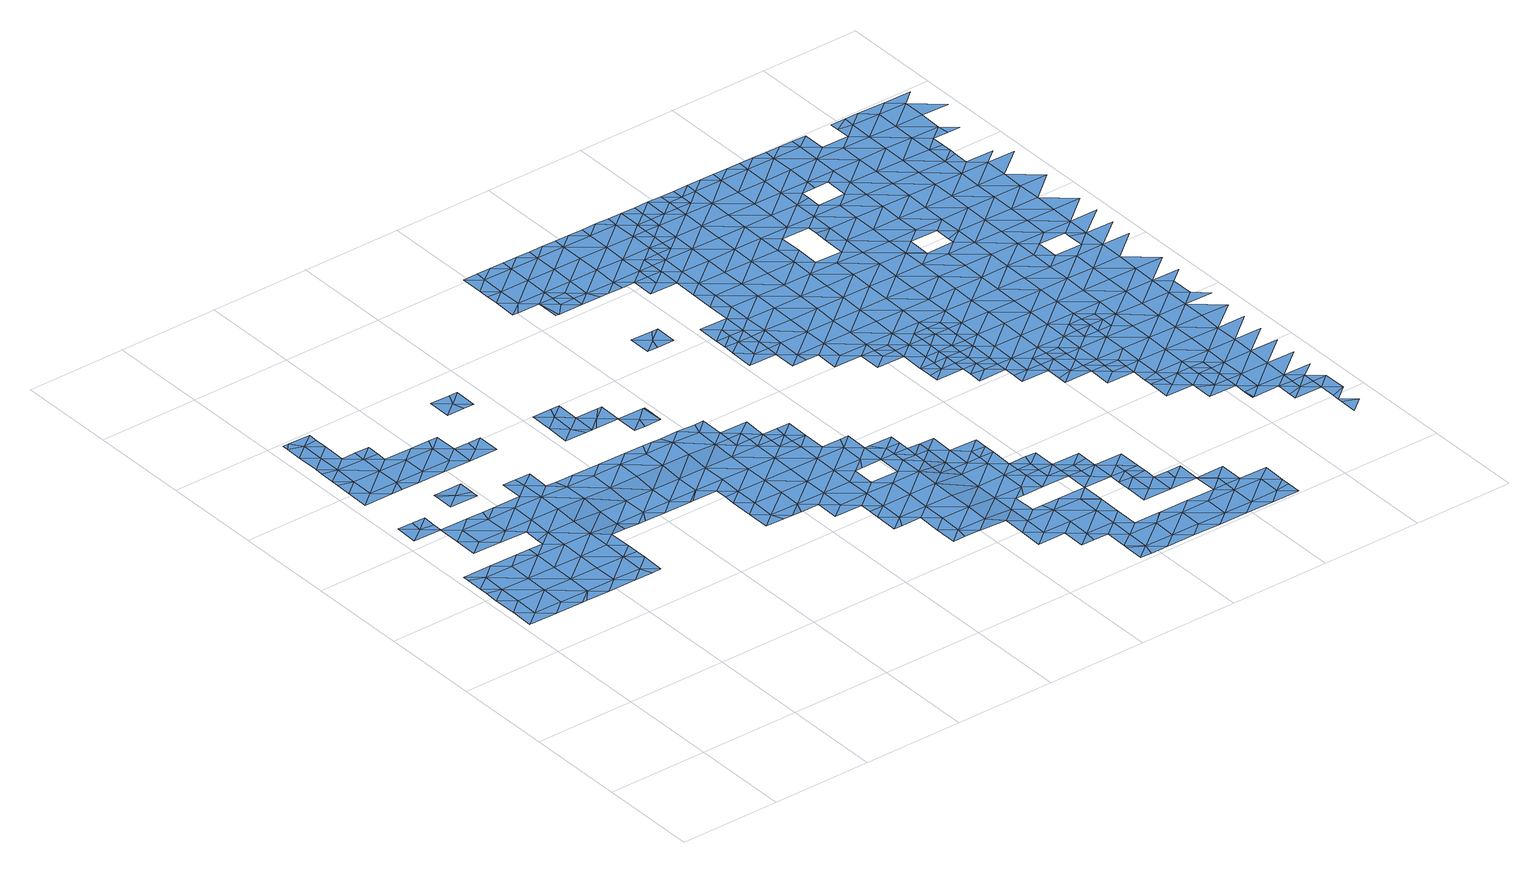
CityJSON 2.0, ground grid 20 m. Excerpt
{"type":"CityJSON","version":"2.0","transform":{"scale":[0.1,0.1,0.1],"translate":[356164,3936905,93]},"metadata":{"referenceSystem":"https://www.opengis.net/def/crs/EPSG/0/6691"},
"CityObjects":{
"waterbody1":{"type":"WaterBody","attributes":{"name":"9","class":"1140","function":"1","WaterBodyRiverFloodingRiskAttribute.description":"5","WaterBodyRiverFloodingRiskAttribute.rankOrg":"1","WaterBodyRiverFloodingRiskAttribute.adminType":"2","WaterBodyRiverFloodingRiskAttribute.scale":"L1"},"geometry":[{"type":"MultiSurface","lod":"1","boundaries":[[[0,1,2]],[[2,3,0]],[[4,1,0]],[[5,1,4]],[[5,6,7]],[[7,6,8]],[[6,5,4]],[[9,4,0]],[[8,10,11]],[[12,0,3]],[[11,10,13]],[[8,6,10]],[[12,9,0]],[[6,4,9]],[[14,13,10]],[[6,15,10]],[[3,16,12]],[[17,14,10]],[[6,9,15]],[[15,17,10]],[[18,9,12]],[[16,18,12]],[[19,18,16]],[[15,9,20]],[[21,14,17]],[[20,9,18]],[[22,23,24]],[[15,25,17]],[[19,26,18]],[[27,28,24]],[[23,27,24]],[[25,21,17]],[[15,20,29]],[[30,20,18]],[[23,22,31]],[[26,30,18]],[[15,29,25]],[[27,32,28]],[[33,27,23]],[[34,21,25]],[[33,23,31]],[[35,30,26]],[[36,20,30]],[[29,20,37]],[[29,38,25]],[[39,34,25]],[[33,40,27]],[[37,20,36]],[[27,40,32]],[[38,39,25]],[[31,41,33]],[[35,42,30]],[[29,37,38]],[[40,43,32]],[[42,44,30]],[[36,44,37]],[[45,41,46]],[[47,42,35]],[[36,30,44]],[[46,39,45]],[[45,39,38]],[[48,43,40]],[[33,41,49]],[[45,49,41]],[[44,50,37]],[[37,51,38]],[[40,33,52]],[[50,51,37]],[[53,42,47]],[[33,49,52]],[[48,40,52]],[[54,44,42]],[[53,54,42]],[[45,38,51]],[[45,55,49]],[[56,50,44]],[[57,56,44]],[[57,44,54]],[[58,55,45]],[[59,48,52]],[[45,51,58]],[[60,50,56]],[[51,50,60]],[[52,49,61]],[[49,55,61]],[[59,52,61]],[[51,62,58]],[[51,60,63]],[[58,64,55]],[[63,60,65]],[[66,59,67]],[[59,61,67]],[[62,51,63]],[[62,64,58]],[[67,68,66]],[[55,64,61]],[[65,69,63]],[[61,70,67]],[[71,68,67]],[[61,72,70]],[[69,73,63]],[[71,67,70]],[[63,74,62]],[[61,64,72]],[[62,74,64]],[[73,69,75]],[[76,70,72]],[[63,73,74]],[[64,77,72]],[[73,75,78]],[[76,72,79]],[[64,74,77]],[[77,80,72]],[[79,72,80]],[[81,73,78]],[[73,82,74]],[[74,82,77]],[[80,83,79]],[[73,81,82]],[[78,84,81]],[[82,85,77]],[[77,86,80]],[[77,85,86]],[[83,80,86]],[[81,87,82]],[[88,89,84]],[[81,84,89]],[[82,90,85]],[[86,91,83]],[[92,89,88]],[[81,89,87]],[[85,90,86]],[[93,94,95]],[[94,96,95]],[[82,87,90]],[[97,91,86]],[[98,93,95]],[[90,97,86]],[[99,93,98]],[[96,100,95]],[[99,101,102]],[[102,101,92]],[[89,103,87]],[[101,99,98]],[[100,104,95]],[[89,92,105]],[[95,106,98]],[[97,107,91]],[[87,108,90]],[[92,101,105]],[[103,108,87]],[[109,104,100]],[[89,105,103]],[[98,110,101]],[[90,111,97]],[[112,107,97]],[[106,110,98]],[[95,104,106]],[[113,104,109]],[[101,114,105]],[[110,114,101]],[[114,103,105]],[[97,111,112]],[[90,108,111]],[[113,115,104]],[[111,116,112]],[[117,118,113]],[[104,119,106]],[[114,120,103]],[[103,121,108]],[[119,110,106]],[[120,121,103]],[[118,115,113]],[[108,121,111]],[[118,117,122]],[[123,124,125]],[[126,123,125]],[[116,111,127]],[[104,115,119]],[[119,128,110]],[[110,129,114]],[[128,129,110]],[[129,120,114]],[[111,130,127]],[[118,131,115]],[[132,124,123]],[[133,124,132]],[[111,121,130]],[[122,133,132]],[[123,126,134]],[[120,135,121]],[[118,122,131]],[[136,137,138]],[[138,137,139]],[[140,119,115]],[[131,141,115]],[[129,142,120]],[[122,132,131]],[[143,127,130]],[[144,134,139]],[[141,140,115]],[[145,146,121]],[[121,146,130]],[[120,142,135]],[[147,132,123]],[[121,135,145]],[[148,123,134]],[[144,139,137]],[[119,149,128]],[[136,150,137]],[[151,143,130]],[[148,147,123]],[[146,151,130]],[[140,149,119]],[[149,129,128]],[[132,152,131]],[[148,134,144]],[[153,135,142]],[[129,154,142]],[[141,131,155]],[[156,137,150]],[[149,157,129]],[[158,153,142]],[[154,159,142]],[[141,160,140]],[[152,132,147]],[[159,158,142]],[[129,157,154]],[[160,141,155]],[[144,161,148]],[[155,131,152]],[[144,137,161]],[[137,156,161]],[[160,162,140]],[[163,147,148]],[[164,149,140]],[[150,165,156]],[[161,166,148]],[[167,154,157]],[[166,163,148]],[[168,155,152]],[[169,162,160]],[[170,152,147]],[[157,149,171]],[[172,173,174]],[[171,175,157]],[[165,176,156]],[[174,177,172]],[[172,177,165]],[[173,178,174]],[[167,157,175]],[[140,162,164]],[[171,149,164]],[[170,147,163]],[[162,169,179]],[[168,152,170]],[[161,156,180]],[[165,177,176]],[[179,181,162]],[[182,183,184]],[[178,185,174]],[[186,163,166]],[[156,176,180]],[[171,164,187]],[[188,179,168]],[[174,189,177]],[[164,162,181]],[[183,182,178]],[[166,161,186]],[[190,170,163]],[[188,168,170]],[[184,191,182]],[[177,192,176]],[[193,187,164]],[[186,161,180]],[[194,190,163]],[[186,194,163]],[[164,181,193]],[[195,182,191]],[[196,179,188]],[[192,197,176]],[[190,198,170]],[[178,182,185]],[[176,197,180]],[[177,189,192]],[[198,199,170]],[[170,199,188]],[[200,201,202]],[[202,201,203]],[[174,185,189]],[[203,201,204]],[[205,196,188]],[[199,205,188]],[[189,206,192]],[[195,207,182]],[[201,208,204]],[[197,209,180]],[[204,208,195]],[[182,210,185]],[[211,190,194]],[[200,212,201]],[[196,205,213]],[[210,189,185]],[[186,180,214]],[[195,208,207]],[[197,215,209]],[[206,189,216]],[[214,180,209]],[[182,207,210]],[[211,194,217]],[[218,201,212]],[[201,219,208]],[[210,220,189]],[[194,186,221]],[[215,222,209]],[[189,220,216]],[[221,186,214]],[[207,208,223]],[[217,194,221]],[[224,210,207]],[[222,225,209]],[[224,207,223]],[[201,218,219]],[[223,208,219]],[[214,209,225]],[[226,217,221]],[[218,212,227]],[[228,229,214]],[[230,216,220]],[[231,210,224]],[[228,214,225]],[[220,210,231]],[[221,214,229]],[[225,222,232]],[[233,220,231]],[[227,234,218]],[[230,220,233]],[[235,221,229]],[[226,221,235]],[[218,236,219]],[[223,219,237]],[[238,225,232]],[[232,222,239]],[[236,240,219]],[[237,219,240]],[[232,241,238]],[[242,241,232]],[[242,232,239]],[[218,234,236]],[[227,243,234]],[[236,244,240]],[[234,245,236]],[[234,243,245]],[[245,246,236]],[[236,246,244]],[[243,247,245]],[[248,244,246]],[[247,249,245]],[[250,246,245]],[[251,249,247]],[[246,250,248]],[[245,249,250]],[[252,248,250]],[[253,249,251]],[[254,252,250]],[[255,254,250]],[[250,249,255]],[[255,249,253]],[[253,251,256]],[[257,253,256]],[[258,254,255]],[[255,253,259]],[[253,257,259]],[[255,259,258]]]}]},
"waterbody2":{"type":"WaterBody","attributes":{"name":"9","class":"1140","function":"1","WaterBodyRiverFloodingRiskAttribute.description":"5","WaterBodyRiverFloodingRiskAttribute.rankOrg":"1","WaterBodyRiverFloodingRiskAttribute.adminType":"2","WaterBodyRiverFloodingRiskAttribute.scale":"L1"},"geometry":[{"type":"MultiSurface","lod":"1","boundaries":[[[260,261,262]],[[263,262,261]],[[264,262,263]],[[28,262,264]],[[265,260,262]],[[265,262,28]]]}]},
"waterbody3":{"type":"WaterBody","attributes":{"name":"9","class":"1140","function":"1","WaterBodyRiverFloodingRiskAttribute.description":"5","WaterBodyRiverFloodingRiskAttribute.rankOrg":"1","WaterBodyRiverFloodingRiskAttribute.adminType":"2","WaterBodyRiverFloodingRiskAttribute.scale":"L1"},"geometry":[{"type":"MultiSurface","lod":"1","boundaries":[[[266,267,268]],[[268,269,270]],[[269,268,267]],[[271,266,268]],[[271,268,272]],[[268,270,272]]]}]},
"waterbody4":{"type":"WaterBody","attributes":{"name":"9","class":"1140","function":"1","WaterBodyRiverFloodingRiskAttribute.description":"5","WaterBodyRiverFloodingRiskAttribute.rankOrg":"1","WaterBodyRiverFloodingRiskAttribute.adminType":"2","WaterBodyRiverFloodingRiskAttribute.scale":"L1"},"geometry":[{"type":"MultiSurface","lod":"1","boundaries":[[[273,274,275]],[[276,274,273]],[[274,277,275]],[[278,279,280]],[[280,279,281]],[[280,281,282]],[[283,280,282]],[[273,284,285]],[[286,285,284]],[[287,286,284]],[[288,289,290]],[[289,291,290]],[[290,291,292]],[[293,294,295]],[[295,296,293]],[[293,296,297]],[[291,289,298]],[[299,300,301]],[[302,287,303]],[[273,285,276]],[[303,287,284]],[[302,303,304]],[[305,283,306]],[[304,283,305]],[[303,283,304]],[[307,275,277]],[[307,301,275]],[[301,308,275]],[[301,309,308]],[[300,309,301]],[[280,283,310]],[[280,310,311]],[[311,310,308]],[[308,310,273]],[[273,310,284]],[[288,306,312]],[[289,288,312]],[[294,313,307]],[[294,293,313]],[[307,313,301]],[[306,283,312]],[[313,299,301]],[[307,277,294]],[[297,313,293]],[[314,289,315]],[[284,310,303]],[[275,308,273]],[[309,311,308]],[[311,278,280]],[[315,312,282]],[[303,310,283]],[[283,282,312]],[[314,298,289]],[[315,289,312]]]}]},
"waterbody5":{"type":"WaterBody","attributes":{"name":"9","class":"1140","function":"1","WaterBodyRiverFloodingRiskAttribute.description":"5","WaterBodyRiverFloodingRiskAttribute.rankOrg":"1","WaterBodyRiverFloodingRiskAttribute.adminType":"2","WaterBodyRiverFloodingRiskAttribute.scale":"L1"},"geometry":[{"type":"MultiSurface","lod":"1","boundaries":[[[316,317,318]],[[316,319,320]],[[320,317,316]],[[319,316,321]],[[322,321,316]],[[318,322,316]]]}]},
"waterbody6":{"type":"WaterBody","attributes":{"name":"9","class":"1140","function":"1","WaterBodyRiverFloodingRiskAttribute.description":"5","WaterBodyRiverFloodingRiskAttribute.rankOrg":"1","WaterBodyRiverFloodingRiskAttribute.adminType":"2","WaterBodyRiverFloodingRiskAttribute.scale":"L1"},"geometry":[{"type":"MultiSurface","lod":"1","boundaries":[[[323,324,325]],[[326,325,324]],[[324,323,327]],[[328,329,330]],[[330,329,327]],[[324,327,329]],[[331,326,324]],[[329,331,324]],[[329,328,332]],[[332,331,329]]]}]},
"waterbody7":{"type":"WaterBody","attributes":{"name":"9","class":"1140","function":"1","WaterBodyRiverFloodingRiskAttribute.description":"5","WaterBodyRiverFloodingRiskAttribute.rankOrg":"2","WaterBodyRiverFloodingRiskAttribute.adminType":"2","WaterBodyRiverFloodingRiskAttribute.scale":"L1"},"geometry":[{"type":"MultiSurface","lod":"1","boundaries":[[[333,334,335]],[[332,335,334]],[[332,334,331]],[[336,331,334]],[[337,336,334]],[[337,334,333]]]}]},
"waterbody8":{"type":"WaterBody","attributes":{"name":"9","class":"1140","function":"1","WaterBodyRiverFloodingRiskAttribute.description":"5","WaterBodyRiverFloodingRiskAttribute.rankOrg":"2","WaterBodyRiverFloodingRiskAttribute.adminType":"2","WaterBodyRiverFloodingRiskAttribute.scale":"L1"},"geometry":[{"type":"MultiSurface","lod":"1","boundaries":[[[338,339,340]],[[340,339,341]],[[338,340,342]],[[341,339,343]],[[338,333,339]],[[333,343,339]]]}]},
"waterbody9":{"type":"WaterBody","attributes":{"name":"9","class":"1140","function":"1","WaterBodyRiverFloodingRiskAttribute.description":"5","WaterBodyRiverFloodingRiskAttribute.rankOrg":"2","WaterBodyRiverFloodingRiskAttribute.adminType":"2","WaterBodyRiverFloodingRiskAttribute.scale":"L1"},"geometry":[{"type":"MultiSurface","lod":"1","boundaries":[[[158,344,345]],[[153,158,345]],[[135,153,345]],[[135,345,145]],[[146,145,345]],[[344,146,345]]]}]},
"waterbody10":{"type":"WaterBody","attributes":{"name":"9","class":"1140","function":"1","WaterBodyRiverFloodingRiskAttribute.description":"5","WaterBodyRiverFloodingRiskAttribute.rankOrg":"2","WaterBodyRiverFloodingRiskAttribute.adminType":"2","WaterBodyRiverFloodingRiskAttribute.scale":"L1"},"geometry":[{"type":"MultiSurface","lod":"1","boundaries":[[[167,175,346]],[[347,346,348]],[[346,347,158]],[[159,346,158]],[[346,175,348]],[[159,154,346]],[[167,346,154]]]}]},
"waterbody11":{"type":"WaterBody","attributes":{"name":"9","class":"1140","function":"1","WaterBodyRiverFloodingRiskAttribute.description":"5","WaterBodyRiverFloodingRiskAttribute.rankOrg":"2","WaterBodyRiverFloodingRiskAttribute.adminType":"2","WaterBodyRiverFloodingRiskAttribute.scale":"L1"},"geometry":[{"type":"MultiSurface","lod":"1","boundaries":[[[349,350,351]],[[196,213,352]],[[179,196,350]],[[196,352,350]],[[181,350,349]],[[352,351,350]],[[181,179,350]]]}]},
"waterbody12":{"type":"WaterBody","attributes":{"name":"9","class":"1140","function":"1","WaterBodyRiverFloodingRiskAttribute.description":"5","WaterBodyRiverFloodingRiskAttribute.rankOrg":"1","WaterBodyRiverFloodingRiskAttribute.adminType":"2","WaterBodyRiverFloodingRiskAttribute.scale":"L1"},"geometry":[{"type":"MultiSurface","lod":"1","boundaries":[[[353,354,355]],[[355,356,357]],[[355,358,356]],[[359,355,357]],[[355,359,353]],[[354,358,355]]]}]},
"waterbody13":{"type":"WaterBody","attributes":{"name":"9","class":"1140","function":"1","WaterBodyRiverFloodingRiskAttribute.description":"5","WaterBodyRiverFloodingRiskAttribute.rankOrg":"1","WaterBodyRiverFloodingRiskAttribute.adminType":"2","WaterBodyRiverFloodingRiskAttribute.scale":"L1"},"geometry":[{"type":"MultiSurface","lod":"1","boundaries":[[[360,361,362]],[[363,360,364]],[[362,364,360]],[[365,363,364]],[[360,366,361]],[[363,366,360]],[[367,362,361]]]}]},
"waterbody14":{"type":"WaterBody","attributes":{"name":"9","class":"1140","function":"1","WaterBodyRiverFloodingRiskAttribute.description":"5","WaterBodyRiverFloodingRiskAttribute.rankOrg":"2","WaterBodyRiverFloodingRiskAttribute.adminType":"2","WaterBodyRiverFloodingRiskAttribute.scale":"L1"},"geometry":[{"type":"MultiSurface","lod":"1","boundaries":[[[368,369,370]],[[226,368,370]],[[226,235,368]],[[371,205,372]],[[211,217,373]],[[373,217,374]],[[369,374,370]],[[370,217,226]],[[211,373,190]],[[217,370,374]],[[198,190,373]],[[375,372,374]],[[375,371,372]],[[371,213,205]],[[373,374,372]],[[373,372,199]],[[198,373,199]],[[205,199,372]]]}]},
"waterbody15":{"type":"WaterBody","attributes":{"name":"9","class":"1140","function":"1","WaterBodyRiverFloodingRiskAttribute.description":"5","WaterBodyRiverFloodingRiskAttribute.rankOrg":"2","WaterBodyRiverFloodingRiskAttribute.adminType":"2","WaterBodyRiverFloodingRiskAttribute.scale":"L1"},"geometry":[{"type":"MultiSurface","lod":"1","boundaries":[[[229,228,376]],[[377,376,378]],[[228,238,376]],[[376,241,378]],[[238,241,376]],[[228,225,238]],[[377,229,376]]]}]},
"waterbody16":{"type":"WaterBody","attributes":{"name":"9","class":"1140","function":"1","WaterBodyRiverFloodingRiskAttribute.description":"5","WaterBodyRiverFloodingRiskAttribute.rankOrg":"2","WaterBodyRiverFloodingRiskAttribute.adminType":"2","WaterBodyRiverFloodingRiskAttribute.scale":"L1"},"geometry":[{"type":"MultiSurface","lod":"1","boundaries":[[[379,380,381]],[[382,383,384]],[[385,379,386]],[[384,387,382]],[[379,384,386]],[[381,384,379]],[[384,388,387]],[[382,389,383]],[[388,384,381]],[[385,390,379]],[[390,380,379]],[[386,384,383]]]}]},
"waterbody17":{"type":"WaterBody","attributes":{"name":"9","class":"1140","function":"1","WaterBodyRiverFloodingRiskAttribute.description":"5","WaterBodyRiverFloodingRiskAttribute.rankOrg":"1","WaterBodyRiverFloodingRiskAttribute.adminType":"2","WaterBodyRiverFloodingRiskAttribute.scale":"L1"},"geometry":[{"type":"MultiSurface","lod":"1","boundaries":[[[382,391,389]],[[392,389,391]],[[390,393,394]],[[393,395,394]],[[382,387,391]],[[396,381,380]],[[396,390,394]],[[380,390,396]],[[392,391,397]],[[387,397,391]],[[395,398,394]],[[388,399,387]],[[388,381,399]],[[381,396,399]],[[400,396,394]],[[399,401,387]],[[387,401,397]],[[398,402,403]],[[404,405,406]],[[407,400,394]],[[394,398,407]],[[408,409,397]],[[396,400,399]],[[402,410,403]],[[407,398,403]],[[405,411,406]],[[412,404,406]],[[397,401,408]],[[408,413,409]],[[400,414,399]],[[415,409,413]],[[416,407,403]],[[414,417,399]],[[412,406,418]],[[413,419,415]],[[416,403,410]],[[401,399,417]],[[406,411,418]],[[411,415,419]],[[417,420,401]],[[420,413,408]],[[407,421,400]],[[408,401,420]],[[416,410,422]],[[423,411,419]],[[418,411,423]],[[424,419,413]],[[425,407,416]],[[420,424,413]],[[426,418,423]],[[427,418,426]],[[422,428,416]],[[421,407,425]],[[429,430,431]],[[421,432,400]],[[432,417,414]],[[433,427,426]],[[414,400,432]],[[424,434,419]],[[429,431,435]],[[436,433,426]],[[437,420,417]],[[429,438,430]],[[439,416,428]],[[440,426,423]],[[441,430,438]],[[423,419,442]],[[428,441,438]],[[425,416,439]],[[435,443,429]],[[444,424,420]],[[436,426,445]],[[419,434,442]],[[439,428,438]],[[417,432,437]],[[443,435,446]],[[429,447,438]],[[448,449,450]],[[451,425,439]],[[452,446,450]],[[440,423,442]],[[426,440,445]],[[429,443,447]],[[421,425,453]],[[447,454,438]],[[455,439,438]],[[420,437,444]],[[444,456,424]],[[424,457,434]],[[454,455,438]],[[450,449,452]],[[453,425,451]],[[456,457,424]],[[458,446,452]],[[432,421,459]],[[460,461,462]],[[463,464,465]],[[449,466,452]],[[463,445,464]],[[459,421,453]],[[437,432,459]],[[445,440,464]],[[461,460,467]],[[468,458,452]],[[469,439,455]],[[442,434,470]],[[471,465,464]],[[468,452,466]],[[472,465,471]],[[460,473,467]],[[473,466,474]],[[475,472,471]],[[440,442,470]],[[451,476,453]],[[462,477,460]],[[474,467,473]],[[434,457,470]],[[451,439,476]],[[437,459,478]],[[444,437,479]],[[444,480,456]],[[481,475,471]],[[455,482,469]],[[479,437,478]],[[439,469,476]],[[483,473,460]],[[484,466,473]],[[485,440,470]],[[468,466,484]],[[464,440,486]],[[460,477,487]],[[482,488,469]],[[480,444,479]],[[457,456,480]],[[460,487,483]],[[486,440,485]],[[489,468,484]],[[481,471,490]],[[491,468,489]],[[453,476,492]],[[459,453,493]],[[480,494,457]],[[495,490,471]],[[496,491,489]],[[471,464,495]],[[497,476,469]],[[488,497,469]],[[498,484,473]],[[499,479,478]],[[489,500,496]],[[453,492,493]],[[501,473,483]],[[502,485,470]],[[503,496,500]],[[464,486,495]],[[478,459,499]],[[470,457,504]],[[488,503,500]],[[505,492,476]],[[499,459,493]],[[506,489,484]],[[507,501,483]],[[500,497,488]],[[480,479,508]],[[457,494,504]],[[497,505,476]],[[485,502,486]],[[499,509,479]],[[510,490,495]],[[508,511,480]],[[480,511,494]],[[473,501,498]],[[512,500,489]],[[502,470,504]],[[508,479,509]],[[505,513,492]],[[492,514,493]],[[515,495,486]],[[516,517,518]],[[507,519,501]],[[520,504,494]],[[521,510,495]],[[513,514,492]],[[484,498,506]],[[522,523,517]],[[524,497,500]],[[520,494,511]],[[525,486,502]],[[493,526,499]],[[515,521,495]],[[509,527,508]],[[517,516,522]],[[522,528,523]],[[514,526,493]],[[526,509,499]],[[489,506,512]],[[528,519,529]],[[530,505,497]],[[531,501,519]],[[501,532,498]],[[520,533,504]],[[529,523,528]],[[504,533,502]],[[486,525,515]],[[516,534,522]],[[531,532,501]],[[535,536,537]],[[535,538,539]],[[500,512,524]],[[537,538,535]],[[540,513,505]],[[498,541,506]],[[531,519,528]],[[521,542,543]],[[544,527,509]],[[515,542,521]],[[532,541,498]],[[534,545,522]],[[543,546,547]],[[506,541,512]],[[497,524,530]],[[522,548,528]],[[525,502,549]],[[513,540,514]],[[550,539,538]],[[551,539,550]],[[534,551,550]],[[525,552,515]],[[509,526,544]],[[537,553,538]],[[528,554,531]],[[546,543,542]],[[502,533,549]],[[555,524,512]],[[550,545,534]],[[533,520,556]],[[505,530,540]],[[557,526,514]],[[552,525,549]],[[527,558,559]],[[560,561,531]],[[531,561,532]],[[548,522,545]],[[528,548,554]],[[560,531,554]],[[552,562,515]],[[515,563,542]],[[564,546,542]],[[565,550,538]],[[527,544,558]],[[566,514,540]],[[562,563,515]],[[526,557,544]],[[512,541,555]],[[524,567,530]],[[568,569,556]],[[570,533,556]],[[538,553,571]],[[569,559,558]],[[568,559,569]],[[572,573,574]],[[575,567,524]],[[561,576,532]],[[577,545,550]],[[567,540,530]],[[575,524,555]],[[570,578,533]],[[579,554,548]],[[514,566,557]],[[542,563,564]],[[544,580,558]],[[581,552,549]],[[557,580,544]],[[553,582,571]],[[572,583,573]],[[549,533,578]],[[570,556,569]],[[538,571,565]],[[545,577,548]],[[573,583,584]],[[585,579,548]],[[578,581,549]],[[541,532,586]],[[587,583,572]],[[582,588,571]],[[580,589,558]],[[576,561,590]],[[552,591,562]],[[586,592,541]],[[593,564,563]],[[592,575,555]],[[550,565,577]],[[594,595,596]],[[566,540,597]],[[532,576,586]],[[598,585,548]],[[594,584,583]],[[596,584,594]],[[557,566,599]],[[555,541,592]],[[540,567,597]],[[597,600,566]],[[569,558,601]],[[588,602,571]],[[590,603,576]],[[562,604,563]],[[605,593,563]],[[606,557,599]],[[557,607,580]],[[598,548,577]],[[570,569,601]],[[608,567,575]],[[609,595,594]],[[610,595,609]],[[591,552,581]],[[558,589,601]],[[599,566,600]],[[557,606,607]],[[588,610,609]],[[578,570,611]],[[565,571,602]],[[604,605,563]],[[612,613,585]],[[614,594,583]],[[615,586,576]],[[609,602,588]],[[616,581,578]],[[617,583,587]],[[618,575,592]],[[612,603,613]],[[570,619,611]],[[620,597,567]],[[604,562,591]],[[578,611,621]],[[619,570,601]],[[617,614,583]],[[585,598,612]],[[616,578,621]],[[622,617,587]],[[576,603,615]],[[620,600,597]],[[589,580,623]],[[565,602,624]],[[575,618,608]],[[577,565,625]],[[580,607,623]],[[599,600,626]],[[603,612,615]],[[625,565,624]],[[627,581,616]],[[619,628,611]],[[629,630,586]],[[631,605,604]],[[630,618,592]],[[632,623,607]],[[620,567,608]],[[609,594,633]],[[634,635,636]],[[598,577,637]],[[627,638,581]],[[586,615,629]],[[639,634,636]],[[592,586,630]],[[640,626,600]],[[622,641,617]],[[633,594,614]],[[642,604,591]],[[643,627,616]],[[589,623,644]],[[601,589,645]],[[637,577,625]],[[612,598,637]],[[591,581,638]],[[646,631,604]],[[647,624,602]],[[648,608,618]],[[649,639,650]],[[651,615,612]],[[602,609,652]],[[645,589,644]],[[619,601,645]],[[653,649,650]],[[640,600,620]],[[652,609,633]],[[650,654,653]],[[642,646,604]],[[655,654,641]],[[617,656,614]],[[626,657,658]],[[659,627,643]],[[655,653,654]],[[619,660,628]],[[632,661,623]],[[662,620,608]],[[612,637,663]],[[642,591,638]],[[623,661,644]],[[618,630,648]],[[660,619,645]],[[658,657,632]],[[647,602,652]],[[617,641,664]],[[625,624,647]],[[651,612,663]],[[629,615,651]],[[665,633,614]],[[626,640,657]],[[666,637,625]],[[667,630,629]],[[620,662,640]],[[657,661,632]],[[608,648,668]],[[660,669,628]],[[628,669,659]],[[661,670,644]],[[644,671,645]],[[627,672,638]],[[673,646,642]],[[674,625,647]],[[675,663,637]],[[676,629,651]],[[677,648,630]],[[608,668,662]],[[678,672,627]],[[627,659,678]],[[645,671,660]],[[662,679,640]],[[640,680,657]],[[666,625,674]],[[667,629,676]],[[681,647,652]],[[642,682,673]],[[683,651,663]],[[652,633,684]],[[659,669,678]],[[668,648,685]],[[642,638,672]],[[644,670,671]],[[660,686,669]],[[675,637,666]],[[668,687,662]],[[677,630,667]],[[688,674,647]],[[680,640,679]],[[680,689,657]],[[687,668,685]],[[690,676,651]],[[689,670,661]],[[685,648,677]],[[642,691,682]],[[686,660,671]],[[691,642,672]],[[661,657,689]],[[669,692,678]],[[683,663,675]],[[693,675,666]],[[694,671,670]],[[678,692,672]],[[666,674,688]],[[669,686,695]],[[690,651,683]],[[667,676,690]],[[696,682,691]],[[679,662,697]],[[662,687,697]],[[698,694,670]],[[699,677,667]],[[672,700,691]],[[679,701,680]],[[698,670,689]],[[702,683,675]],[[671,694,686]],[[669,695,692]],[[697,701,679]],[[703,702,675]],[[685,677,704]],[[703,675,693]],[[705,696,691]],[[700,705,691]],[[706,667,690]],[[693,666,707]],[[672,708,700]],[[687,709,697]],[[708,672,692]],[[701,710,680]],[[680,711,689]],[[699,667,706]],[[712,690,683]],[[711,698,689]],[[695,686,713]],[[704,677,699]],[[714,683,702]],[[686,694,713]],[[695,715,692]],[[716,701,697]],[[709,716,697]],[[717,715,695]],[[718,700,708]],[[680,710,711]],[[717,695,713]],[[719,720,709]],[[692,715,708]],[[720,704,699]],[[711,721,698]],[[719,704,720]],[[698,722,694]],[[706,690,712]],[[721,722,698]],[[723,699,706]],[[701,724,710]],[[694,722,713]],[[716,709,720]],[[725,720,699]],[[724,701,716]],[[708,726,718]],[[726,708,715]],[[724,727,710]],[[710,728,711]],[[717,713,729]],[[730,716,720]],[[718,731,732]],[[713,722,729]],[[717,733,715]],[[732,734,735]],[[728,710,727]],[[721,711,728]],[[718,726,731]],[[736,722,721]],[[737,717,729]],[[715,733,726]],[[734,732,731]],[[738,729,722]],[[717,737,733]],[[724,716,739]],[[721,728,740]],[[733,741,726]],[[726,742,731]],[[743,734,731]],[[727,724,739]],[[736,721,740]],[[729,738,744]],[[737,729,745]],[[738,722,736]],[[745,729,744]],[[742,743,731]],[[746,737,745]],[[733,737,747]],[[747,737,746]],[[726,741,742]],[[728,727,748]],[[740,728,748]],[[749,741,733]],[[747,749,733]],[[738,736,750]],[[751,743,742]],[[736,740,752]],[[753,749,747]],[[749,754,741]],[[742,741,755]],[[753,756,749]],[[742,755,751]],[[741,754,755]],[[757,751,755]],[[754,758,755]]]}]},
"waterbody18":{"type":"WaterBody","attributes":{"name":"9","class":"1140","function":"1","WaterBodyRiverFloodingRiskAttribute.description":"5","WaterBodyRiverFloodingRiskAttribute.rankOrg":"1","WaterBodyRiverFloodingRiskAttribute.adminType":"2","WaterBodyRiverFloodingRiskAttribute.scale":"L1"},"geometry":[{"type":"MultiSurface","lod":"1","boundaries":[[[759,760,761]],[[760,759,762]],[[762,759,230]],[[239,230,759]],[[761,239,759]]]}]},
"waterbody19":{"type":"WaterBody","attributes":{"name":"9","class":"1140","function":"1","WaterBodyRiverFloodingRiskAttribute.description":"5","WaterBodyRiverFloodingRiskAttribute.rankOrg":"2","WaterBodyRiverFloodingRiskAttribute.adminType":"2","WaterBodyRiverFloodingRiskAttribute.scale":"L1"},"geometry":[{"type":"MultiSurface","lod":"1","boundaries":[[[761,760,763]],[[764,765,763]],[[765,241,763]],[[763,241,242]],[[764,763,760]],[[242,761,763]],[[239,761,242]]]}]},
"waterbody20":{"type":"WaterBody","attributes":{"name":"9","class":"1140","function":"1","WaterBodyRiverFloodingRiskAttribute.description":"5","WaterBodyRiverFloodingRiskAttribute.rankOrg":"1","WaterBodyRiverFloodingRiskAttribute.adminType":"2","WaterBodyRiverFloodingRiskAttribute.scale":"L1"},"geometry":[{"type":"MultiSurface","lod":"1","boundaries":[[[766,767,762]],[[768,769,770]],[[767,766,769]],[[767,769,768]],[[771,767,768]],[[772,769,766]],[[769,772,773]],[[770,773,774]],[[773,770,769]],[[775,774,773]],[[775,773,772]]]}]},
"waterbody21":{"type":"WaterBody","attributes":{"name":"9","class":"1140","function":"1","WaterBodyRiverFloodingRiskAttribute.description":"5","WaterBodyRiverFloodingRiskAttribute.rankOrg":"2","WaterBodyRiverFloodingRiskAttribute.adminType":"2","WaterBodyRiverFloodingRiskAttribute.scale":"L1"},"geometry":[{"type":"MultiSurface","lod":"1","boundaries":[[[762,767,776]],[[777,776,771]],[[776,777,760]],[[767,771,776]],[[760,762,776]]]}]},
"waterbody22":{"type":"WaterBody","attributes":{"name":"9","class":"1140","function":"1","WaterBodyRiverFloodingRiskAttribute.description":"5","WaterBodyRiverFloodingRiskAttribute.rankOrg":"2","WaterBodyRiverFloodingRiskAttribute.adminType":"2","WaterBodyRiverFloodingRiskAttribute.scale":"L1"},"geometry":[{"type":"MultiSurface","lod":"1","boundaries":[[[778,779,364]],[[780,778,781]],[[781,778,782]],[[783,780,781]],[[783,781,784]],[[784,781,785]],[[781,786,785]],[[785,786,787]],[[788,787,786]],[[789,790,785]],[[785,787,789]],[[785,790,784]],[[427,433,791]],[[792,793,794]],[[795,796,366]],[[361,366,796]],[[361,796,367]],[[797,798,799]],[[782,786,781]],[[786,800,788]],[[801,798,802]],[[802,798,797]],[[803,797,804]],[[805,803,804]],[[804,806,805]],[[804,797,794]],[[807,475,808]],[[809,808,475]],[[472,810,465]],[[481,809,475]],[[811,812,490]],[[813,812,811]],[[814,808,809]],[[547,813,543]],[[543,813,811]],[[510,811,490]],[[510,521,811]],[[521,543,811]],[[809,812,814]],[[809,490,812]],[[481,490,809]],[[472,475,810]],[[807,810,475]],[[807,794,810]],[[794,807,804]],[[807,806,804]],[[815,806,807]],[[808,815,807]],[[816,797,803]],[[816,802,797]],[[801,800,798]],[[786,798,800]],[[797,792,794]],[[797,799,792]],[[782,798,786]],[[798,782,799]],[[817,793,796]],[[818,817,796]],[[818,819,817]],[[412,418,791]],[[791,404,412]],[[817,819,404]],[[795,818,796]],[[791,817,404]],[[427,791,418]],[[820,778,780]],[[779,778,820]],[[778,364,821]],[[821,822,799]],[[823,791,433]],[[791,823,817]],[[817,823,793]],[[794,793,823]],[[793,792,822]],[[364,362,821]],[[367,796,822]],[[822,792,799]],[[782,778,821]],[[823,810,794]],[[822,796,793]],[[821,799,782]],[[823,433,824]],[[824,810,823]],[[824,465,810]],[[463,465,824]],[[824,445,463]],[[433,436,824]],[[436,445,824]],[[821,367,822]],[[362,367,821]]]}]},
"waterbody23":{"type":"WaterBody","attributes":{"name":"9","class":"1140","function":"1","WaterBodyRiverFloodingRiskAttribute.description":"5","WaterBodyRiverFloodingRiskAttribute.rankOrg":"2","WaterBodyRiverFloodingRiskAttribute.adminType":"2","WaterBodyRiverFloodingRiskAttribute.scale":"L1"},"geometry":[{"type":"MultiSurface","lod":"1","boundaries":[[[825,826,827]],[[825,770,826]],[[826,770,774]],[[828,826,774]],[[826,828,827]]]}]},
"waterbody24":{"type":"WaterBody","attributes":{"name":"9","class":"1140","function":"1","WaterBodyRiverFloodingRiskAttribute.description":"5","WaterBodyRiverFloodingRiskAttribute.rankOrg":"2","WaterBodyRiverFloodingRiskAttribute.adminType":"2","WaterBodyRiverFloodingRiskAttribute.scale":"L1"},"geometry":[{"type":"MultiSurface","lod":"1","boundaries":[[[410,829,830]],[[422,830,441]],[[829,430,830]],[[830,430,441]],[[422,410,830]],[[428,422,441]]]}]},
"waterbody25":{"type":"WaterBody","attributes":{"name":"9","class":"1140","function":"1","WaterBodyRiverFloodingRiskAttribute.description":"5","WaterBodyRiverFloodingRiskAttribute.rankOrg":"2","WaterBodyRiverFloodingRiskAttribute.adminType":"2","WaterBodyRiverFloodingRiskAttribute.scale":"L1"},"geometry":[{"type":"MultiSurface","lod":"1","boundaries":[[[831,248,832]],[[252,832,248]],[[252,254,832]],[[254,833,832]],[[831,832,828]],[[833,828,832]]]}]},
"waterbody26":{"type":"WaterBody","attributes":{"name":"9","class":"1140","function":"1","WaterBodyRiverFloodingRiskAttribute.description":"5","WaterBodyRiverFloodingRiskAttribute.rankOrg":"2","WaterBodyRiverFloodingRiskAttribute.adminType":"2","WaterBodyRiverFloodingRiskAttribute.scale":"L1"},"geometry":[{"type":"MultiSurface","lod":"1","boundaries":[[[446,435,834]],[[448,450,834]],[[435,431,834]],[[834,835,448]],[[834,450,446]],[[836,835,834]],[[836,834,431]]]}]},
"waterbody27":{"type":"WaterBody","attributes":{"name":"9","class":"1140","function":"1","WaterBodyRiverFloodingRiskAttribute.description":"5","WaterBodyRiverFloodingRiskAttribute.rankOrg":"2","WaterBodyRiverFloodingRiskAttribute.adminType":"2","WaterBodyRiverFloodingRiskAttribute.scale":"L1"},"geometry":[{"type":"MultiSurface","lod":"1","boundaries":[[[449,837,838]],[[837,449,448]],[[466,449,474]],[[467,838,839]],[[838,467,474]],[[837,839,838]],[[474,449,838]]]}]},
"waterbody28":{"type":"WaterBody","attributes":{"name":"9","class":"1140","function":"1","WaterBodyRiverFloodingRiskAttribute.description":"5","WaterBodyRiverFloodingRiskAttribute.rankOrg":"2","WaterBodyRiverFloodingRiskAttribute.adminType":"2","WaterBodyRiverFloodingRiskAttribute.scale":"L1"},"geometry":[{"type":"MultiSurface","lod":"1","boundaries":[[[503,482,840]],[[446,458,443]],[[841,443,458]],[[443,841,447]],[[841,840,447]],[[840,841,496]],[[491,496,841]],[[458,468,841]],[[454,447,840]],[[482,503,488]],[[482,455,840]],[[840,455,454]],[[496,503,840]],[[491,841,468]]]}]},
"waterbody29":{"type":"WaterBody","attributes":{"name":"9","class":"1140","function":"1","WaterBodyRiverFloodingRiskAttribute.description":"5","WaterBodyRiverFloodingRiskAttribute.rankOrg":"2","WaterBodyRiverFloodingRiskAttribute.adminType":"2","WaterBodyRiverFloodingRiskAttribute.scale":"L1"},"geometry":[{"type":"MultiSurface","lod":"1","boundaries":[[[477,842,843]],[[844,483,487]],[[519,507,529]],[[507,483,844]],[[523,844,843]],[[523,529,844]],[[529,507,844]],[[844,477,843]],[[487,477,844]],[[517,523,843]],[[842,845,843]],[[517,843,518]],[[845,518,843]]]}]},
"waterbody30":{"type":"WaterBody","attributes":{"name":"9","class":"1140","function":"1","WaterBodyRiverFloodingRiskAttribute.description":"5","WaterBodyRiverFloodingRiskAttribute.rankOrg":"2","WaterBodyRiverFloodingRiskAttribute.adminType":"2","WaterBodyRiverFloodingRiskAttribute.scale":"L1"},"geometry":[{"type":"MultiSurface","lod":"1","boundaries":[[[551,516,846]],[[551,534,516]],[[847,539,846]],[[539,551,846]],[[518,847,846]],[[516,518,846]]]}]},
"waterbody31":{"type":"WaterBody","attributes":{"name":"9","class":"1140","function":"1","WaterBodyRiverFloodingRiskAttribute.description":"5","WaterBodyRiverFloodingRiskAttribute.rankOrg":"2","WaterBodyRiverFloodingRiskAttribute.adminType":"2","WaterBodyRiverFloodingRiskAttribute.scale":"L1"},"geometry":[{"type":"MultiSurface","lod":"1","boundaries":[[[537,848,553]],[[849,850,851]],[[584,596,850]],[[851,852,553]],[[849,853,850]],[[582,610,588]],[[595,850,596]],[[851,553,848]],[[854,851,848]],[[851,850,852]],[[595,852,850]],[[610,852,595]],[[582,852,610]],[[582,553,852]],[[853,584,850]],[[537,536,848]],[[536,854,848]]]}]},
"waterbody32":{"type":"WaterBody","attributes":{"name":"9","class":"1140","function":"1","WaterBodyRiverFloodingRiskAttribute.description":"5","WaterBodyRiverFloodingRiskAttribute.rankOrg":"2","WaterBodyRiverFloodingRiskAttribute.adminType":"2","WaterBodyRiverFloodingRiskAttribute.scale":"L1"},"geometry":[{"type":"MultiSurface","lod":"1","boundaries":[[[590,561,855]],[[561,560,855]],[[855,554,579]],[[579,585,613]],[[579,613,855]],[[855,613,590]],[[603,590,613]],[[560,554,855]]]}]},
"waterbody33":{"type":"WaterBody","attributes":{"name":"9","class":"1140","function":"1","WaterBodyRiverFloodingRiskAttribute.description":"5","WaterBodyRiverFloodingRiskAttribute.rankOrg":"2","WaterBodyRiverFloodingRiskAttribute.adminType":"2","WaterBodyRiverFloodingRiskAttribute.scale":"L1"},"geometry":[{"type":"MultiSurface","lod":"1","boundaries":[[[856,857,587]],[[856,858,857]],[[857,858,653]],[[857,655,641]],[[641,622,857]],[[857,653,655]],[[622,587,857]]]}]}
},
"vertices":[
[37,510,8],[9,533,8],[8,487,8],[65,486,8],[37,556,8],[9,580,8],[38,602,8],[10,608,8],[10,626,8],[94,555,8],[39,648,8],[11,660,8],[93,509,8],[11,672,8],[68,671,8],[95,601,8],[121,485,8],[96,648,8],[150,508,8],[131,485,8],[151,554,8],[124,670,8],[68,717,10],[97,740,10],[69,764,10],[152,647,8],[178,484,8],[98,786,10],[70,810,10],[151,600,8],[207,507,8],[125,716,10],[126,809,10],[154,739,10],[152,670,8],[235,483,8],[207,553,8],[208,599,8],[209,646,8],[181,669,8],[154,785,10],[182,715,9],[263,506,8],[160,808,10],[264,552,8],[210,692,8],[181,683,8],[272,483,8],[183,808,10],[210,738,10],[265,599,8],[265,645,8],[211,784,10],[291,483,8],[292,529,8],[267,737,10],[293,575,8],[292,551,8],[266,691,8],[240,807,10],[293,621,7],[268,783,10],[323,690,5],[322,644,5],[324,736,8],[322,621,6],[240,853,10],[268,830,10],[266,853,10],[350,620,5],[296,806,9],[297,852,10],[324,783,8],[379,643,5],[379,689,5],[365,620,5],[318,806,8],[380,735,8],[407,619,5],[353,805,8],[381,782,8],[435,642,5],[436,688,5],[410,804,8],[463,618,5],[437,734,8],[438,781,8],[493,687,5],[468,618,5],[492,641,5],[494,734,8],[466,803,8],[520,618,5],[518,525,5],[518,479,5],[546,502,5],[555,478,5],[494,780,8],[547,548,5],[519,571,5],[574,478,5],[548,594,5],[520,593,5],[549,686,5],[603,501,4],[549,640,5],[604,547,4],[505,803,8],[550,733,8],[593,478,4],[605,593,4],[551,779,8],[523,802,8],[631,477,4],[605,639,4],[660,500,4],[543,802,7],[630,431,4],[659,454,4],[660,546,4],[606,686,4],[607,732,6],[687,430,4],[714,360,4],[686,384,4],[685,338,4],[701,337,4],[580,802,7],[661,592,4],[662,638,4],[608,778,6],[716,453,4],[715,406,4],[687,406,4],[742,337,4],[635,708,5],[765,244,4],[769,267,4],[741,244,4],[741,290,4],[717,545,4],[716,499,4],[663,685,4],[617,801,6],[770,313,4],[635,731,6],[635,754,6],[772,405,4],[771,359,4],[718,591,4],[797,243,4],[636,801,6],[772,452,4],[663,708,5],[691,661,4],[744,475,4],[826,266,4],[719,637,4],[691,707,5],[691,684,4],[745,521,4],[827,312,4],[774,544,4],[828,405,4],[775,590,4],[854,242,2],[827,358,4],[719,661,4],[801,474,4],[759,521,4],[829,451,4],[747,614,4],[853,196,1],[852,150,1],[881,173,1],[747,660,4],[883,265,0],[882,219,1],[909,149,1],[802,521,4],[883,311,0],[802,567,4],[937,125,1],[909,148,1],[908,103,1],[938,172,1],[884,357,0],[786,613,4],[830,497,4],[938,218,1],[857,427,2],[934,102,1],[911,241,1],[803,613,4],[885,404,0],[965,102,1],[830,520,4],[911,288,0],[857,450,2],[858,473,3],[985,9,1],[992,32,1],[963,9,1],[964,49,1],[964,56,1],[858,497,3],[932,241,1],[994,125,1],[993,78,1],[940,310,0],[994,171,1],[885,427,0],[1020,9,1],[858,520,4],[941,357,0],[927,287,0],[967,241,1],[914,426,0],[1049,31,1],[1050,77,1],[995,217,1],[941,403,0],[968,287,0],[1022,101,1],[1022,147,1],[969,333,0],[942,426,0],[1077,8,1],[969,356,0],[969,379,0],[1024,240,1],[1023,193,1],[997,309,0],[1023,194,1],[1105,30,1],[970,425,0],[1106,76,1],[1075,100,1],[997,333,0],[1025,286,0],[1078,100,1],[1025,332,0],[1025,308,0],[1133,7,1],[1135,99,1],[1162,29,1],[1163,76,1],[1190,6,1],[1192,98,1],[1219,28,1],[1219,75,1],[1247,5,1],[1220,98,1],[1275,28,1],[1248,97,1],[1276,74,1],[1303,4,1],[1304,32,1],[1305,96,1],[1304,50,1],
[71,856,10],[45,856,10],[42,833,10],[14,857,10],[13,811,10],[70,829,10],
[127,855,10],[184,854,10],[156,878,10],[184,869,10],[185,900,10],[128,895,10],[128,901,10],
[101,971,11],[129,947,11],[157,970,11],[95,948,11],[185,947,11],[131,1061,11],[131,1086,11],[102,1063,11],[103,1087,11],[74,1087,11],[46,1064,11],[44,972,11],[72,948,11],[15,949,11],[16,996,11],[18,1134,11],[47,1157,11],[19,1167,11],[31,1180,11],[19,1180,11],[271,968,11],[242,946,11],[299,945,11],[299,991,11],[274,991,11],[76,1179,11],[243,1038,11],[224,1038,11],[215,1015,11],[17,1027,11],[45,1018,11],[17,1042,11],[17,1071,11],[18,1088,11],[214,969,11],[158,1016,11],[187,1039,11],[101,1017,11],[130,1040,11],[46,1111,11],[243,992,11],[75,1159,11],[75,1133,11],
[330,1106,9],[301,1083,9],[336,1083,9],[341,1129,9],[302,1130,9],[358,1129,9],[357,1082,9],
[413,989,9],[441,966,9],[451,988,9],[469,988,9],[412,943,9],[455,896,8],[440,919,8],[411,897,8],[469,942,8],[468,896,8],
[524,895,8],[496,918,8],[478,896,8],[515,941,8],[525,941,8],
[578,894,8],[552,871,8],[580,848,8],[546,848,8],[581,894,8],[524,849,8],
[692,753,6],[663,731,6],
[719,684,4],[722,707,4],[748,706,4],
[812,567,4],[830,543,4],[859,566,4],[859,542,4],
[697,1077,5],[697,1031,5],[725,1053,5],[753,1030,5],[754,1076,5],[718,1030,5],[742,1076,5],
[672,1239,5],[700,1239,5],[672,1262,5],[650,1216,5],[644,1263,5],[643,1217,5],[700,1216,5],[700,1262,5],
[970,447,0],[971,472,0],[942,449,0],[885,519,3],[886,496,2],[886,450,0],[914,473,1],[915,519,2],
[997,356,0],[1005,379,0],[1026,378,0],
[836,913,4],[865,912,4],[865,936,5],[837,982,5],[809,960,5],[837,959,5],[808,890,4],[808,937,5],[866,982,5],[865,959,5],[809,983,5],[864,889,4],
[838,1005,5],[810,1029,5],[864,843,4],[892,866,4],[894,843,4],[893,912,4],[867,1028,5],[920,842,4],[894,958,5],[950,911,4],[894,1004,5],[919,796,4],[948,819,4],[813,1214,5],[812,1168,5],[841,1190,5],[949,865,4],[895,1051,5],[867,1074,5],[976,795,4],[869,1167,5],[841,1213,5],[896,1097,5],[950,957,5],[868,1120,5],[1005,818,4],[951,1004,5],[870,1213,5],[897,1143,5],[952,1050,5],[1006,910,4],[1004,795,4],[897,1189,5],[953,1096,5],[1006,864,4],[898,1236,5],[870,1236,5],[1033,794,4],[1060,724,4],[1032,748,4],[1031,702,4],[1007,956,5],[870,1259,5],[953,1142,5],[1060,701,4],[899,1259,5],[1008,1003,5],[1061,771,4],[1061,817,4],[955,1235,5],[1032,771,4],[954,1188,5],[1088,724,4],[1009,1049,5],[927,1258,5],[1088,701,4],[1089,747,4],[1087,655,4],[1115,654,4],[1088,678,4],[1062,863,4],[1116,677,4],[1063,909,4],[1089,770,4],[1089,793,4],[1009,1095,5],[1010,1141,5],[1116,700,4],[1064,956,5],[1171,584,4],[1143,585,4],[1142,561,4],[927,1281,5],[956,1281,5],[928,1304,5],[1144,654,4],[1143,608,4],[1145,700,4],[1118,816,4],[1011,1188,5],[956,1327,5],[928,1328,5],[1172,630,4],[1143,631,4],[928,1351,5],[1119,862,4],[1199,560,4],[1064,1002,5],[1065,1048,5],[1066,1094,5],[957,1350,5],[1118,793,4],[1200,607,4],[1173,676,4],[1012,1234,5],[1012,1280,5],[1199,583,4],[1146,792,4],[1173,723,4],[985,1350,5],[1145,723,4],[1120,908,4],[1120,955,5],[1067,1140,5],[1013,1326,5],[1145,746,4],[1175,815,4],[1229,675,4],[1121,1001,5],[1174,769,4],[1228,629,4],[1068,1233,5],[1146,769,4],[1067,1187,5],[1175,861,4],[1230,722,4],[1228,606,4],[1094,1071,5],[1122,1047,5],[1013,1349,5],[1095,1117,5],[1231,768,4],[1176,907,4],[1177,954,4],[1070,1325,5],[1283,513,4],[1255,536,4],[1255,513,4],[1256,606,4],[1095,1163,5],[1042,1349,5],[1284,536,4],[1256,559,4],[1231,814,4],[1069,1279,5],[1178,1000,4],[1151,1070,4],[1284,582,4],[1256,583,4],[1232,860,4],[1285,628,4],[1286,675,4],[1124,1186,5],[1312,512,4],[1310,436,3],[1310,420,3],[1338,419,3],[1339,443,3],[1311,466,4],[1233,907,4],[1287,721,4],[1070,1371,5],[1042,1372,5],[1178,1046,4],[1340,535,4],[1071,1395,5],[1042,1395,5],[1341,581,4],[1125,1232,5],[1339,489,4],[1311,489,4],[1126,1278,5],[1367,419,3],[1313,605,4],[1287,767,4],[1152,1162,5],[1234,999,4],[1179,1092,4],[1151,1116,4],[1313,628,4],[1314,651,4],[1126,1324,5],[1127,1371,5],[1099,1394,5],[1396,488,4],[1234,953,4],[1289,859,4],[1152,1142,5],[1180,1139,4],[1181,1185,5],[1395,442,3],[1423,279,3],[1421,301,3],[1421,279,3],[1288,813,4],[1342,674,4],[1397,534,4],[1181,1231,5],[1341,604,4],[1235,1045,4],[1182,1277,5],[1395,419,3],[1450,302,3],[1422,326,3],[1370,604,4],[1343,720,4],[1478,279,3],[1423,418,3],[1236,1091,4],[1342,651,4],[1183,1323,5],[1344,766,4],[1127,1394,5],[1451,348,3],[1423,372,3],[1422,349,3],[1290,906,4],[1398,580,4],[1262,975,4],[1290,952,4],[1237,1138,4],[1452,441,3],[1370,650,4],[1184,1370,5],[1156,1393,5],[1262,979,4],[1263,1022,4],[1345,859,4],[1451,395,3],[1423,395,3],[1209,1207,5],[1398,627,4],[1370,627,4],[1507,347,3],[1399,673,4],[1210,1254,5],[1506,301,3],[1345,812,4],[1237,1184,5],[1346,905,4],[1210,1235,5],[1506,278,3],[1292,1044,4],[1453,487,3],[1453,533,3],[1319,975,4],[1239,1276,5],[1266,1207,5],[1400,719,4],[1401,765,4],[1184,1393,5],[1320,1021,4],[1508,394,3],[1533,175,3],[1532,139,3],[1561,162,3],[1454,579,3],[1240,1323,5],[1533,185,3],[1347,951,4],[1534,278,3],[1240,1369,5],[1237,1253,5],[1292,1091,4],[1293,1137,4],[1212,1392,5],[1509,486,3],[1401,811,4],[1533,197,3],[1562,208,3],[1456,672,3],[1509,440,3],[1534,231,3],[1562,254,3],[1534,255,3],[1564,346,3],[1348,997,4],[1319,987,4],[1267,1253,5],[1294,1183,5],[1348,1043,4],[1403,904,4],[1455,626,3],[1563,300,3],[1565,393,3],[1511,578,4],[1457,764,4],[1402,858,4],[1295,1229,5],[1349,1090,4],[1350,1136,4],[1296,1322,5],[1241,1392,5],[1510,532,4],[1512,625,3],[1456,718,4],[1458,810,4],[1295,1275,5],[1404,950,4],[1404,996,4],[1566,485,3],[1269,1391,5],[1512,671,3],[1565,439,3],[1430,834,4],[1351,1182,5],[1431,880,4],[1567,531,3],[1405,1042,4],[1513,717,4],[1297,1368,5],[1352,1274,5],[1540,601,4],[1407,1135,4],[1351,1228,5],[1297,1391,5],[1459,903,4],[1406,1089,4],[1515,810,4],[1325,1344,5],[1460,949,4],[1540,647,3],[1540,602,4],[1487,833,4],[1326,1390,5],[1514,763,4],[1568,578,3],[1353,1321,5],[1487,879,4],[1461,995,4],[1462,1042,4],[1570,716,4],[1407,1181,5],[1569,670,3],[1409,1274,5],[1516,902,4],[1408,1227,5],[1382,1343,5],[1487,867,4],[1515,856,4],[1462,1088,4],[1463,1134,4],[1571,809,4],[1517,948,4],[1572,855,4],[1409,1320,5],[1518,994,4],[1518,1041,4],[1464,1180,4],[1573,901,4],[1410,1366,5],[1382,1372,5],[1465,1273,4],[1411,1389,5],[1382,1390,5],[1520,1133,4],[1465,1226,4],[1492,1157,4],[1573,947,4],[1519,1087,4],[1466,1319,4],[1467,1365,4],[1439,1389,5],[1492,1188,4],[1493,1203,4],[1493,1223,4],[1493,1249,4],[1575,1040,4],[1522,1272,4],[1549,1156,4],[1496,1388,4],[1576,1132,4],[1524,1249,4],[1523,1318,4],[1524,1364,4],[1550,1248,4],[1552,1387,4],[1579,1317,4],
[1053,262,0],[1081,285,0],[1053,285,0],[1080,239,1],
[1053,308,0],[1082,311,0],[1082,331,0],
[1080,218,1],[1109,238,1],[1137,217,1],[1108,215,1],[1136,192,1],[1137,238,1],[1080,192,1],[1108,169,1],[1136,145,1],[1079,146,1],
[1109,261,0],[1138,284,0],
[616,1286,5],[598,1263,5],[588,1310,5],[616,1333,5],[673,1332,5],[588,1334,5],[589,1356,5],[617,1379,5],[674,1378,5],[646,1401,5],[674,1401,5],[618,1402,5],[589,1402,5],[842,1236,5],[786,1330,5],[786,1284,5],[843,1329,5],[739,1215,5],[728,1238,5],[787,1376,5],[731,1377,5],[730,1331,5],[703,1401,5],[731,1400,5],[759,1400,5],[816,1399,5],[844,1375,5],[844,1398,5],[873,1398,5],[900,1374,5],[929,1397,5],[957,1373,5],[900,1328,5],[1014,1372,5],[986,1396,5],[1014,1395,5],[957,1396,5],[901,1397,5],[788,1399,5],[785,1237,5],[756,1215,5],[786,1214,5],[587,1264,5],[672,1285,5],[729,1285,5],[842,1283,5],[899,1282,5],
[1166,191,1],[1164,168,1],[1193,191,1],[1192,144,1],
[975,749,4],[1004,772,4],
[1192,143,1],[1220,121,1],[1249,144,1],
[1059,678,4],[1031,656,4],[1031,674,4],
[1087,634,4],[1115,631,4],[1086,608,4],
[1117,770,4],[1117,724,4],
[1198,531,4],[1227,537,4],[1228,583,4],[1198,514,4],
[1283,490,4],[1254,467,4],
[1338,396,3],[1366,365,3],[1394,349,3],[1366,373,3],[1395,395,3],[1365,327,3],[1309,374,3],
[1342,627,4],
[1477,248,3],[1506,255,3],[1477,232,3]
]}
